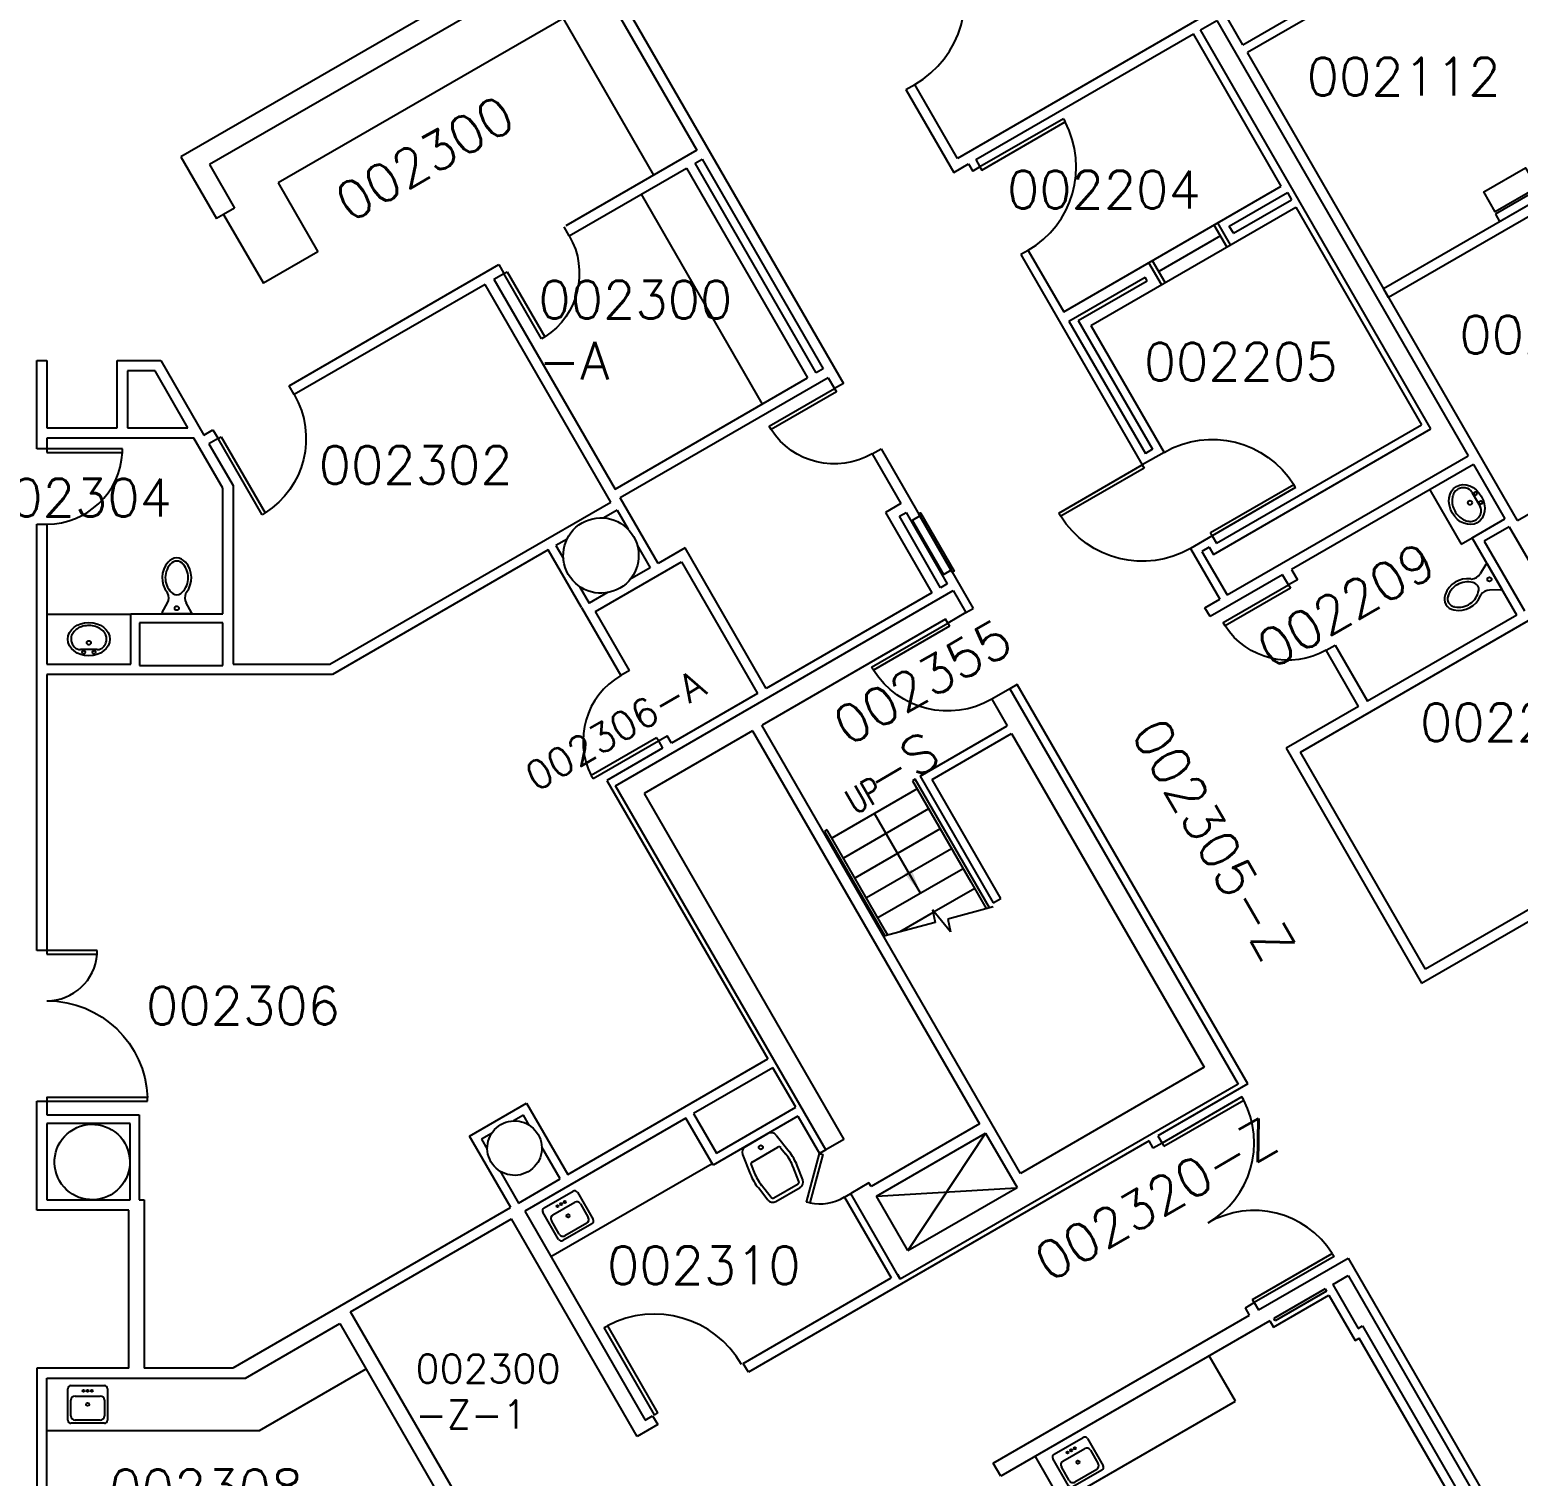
# Model space of a CAD drawing. Extents: x -1957 to 1822, y 4767 to 7331.
# Drawn here: x -1196 to -485, y 5733 to 6423 of the extents above; entities that cross this region are included whole.
import ezdxf

# ---------------------------------------------------------------- set-up
doc = ezdxf.new("R2010")
doc.units = 0
doc.header["$LTSCALE"] = 48
doc.header["$MEASUREMENT"] = 0
doc.layers.get('0').update_dxf_attribs({"linetype": 'CONTINUOUS'})
for name, color, linetype in [('ARDOOR', 7, 'CONTINUOUS'), ('ARROOMNO', 4, 'CONTINUOUS'), ('ARWALL', 7, 'CONTINUOUS'), ('ARWINDOW', 7, 'CONTINUOUS'), ('COL', 14, 'CONTINUOUS'), ('EXDOOR', 8, 'CONTINUOUS'), ('EXWALL', 8, 'CONTINUOUS'), ('FIRE', 1, 'CONTINUOUS'), ('MILL', 1, 'CONTINUOUS'), ('MILL-NRST', 1, 'CONTINUOUS'), ('MPFIXTURE', 3, 'CONTINUOUS'), ('TXT', 4, 'CONTINUOUS')]:
    doc.layers.add(name, color=color, linetype=linetype)
doc.styles.add('ROMANS', font='romans.shx', dxfattribs={"height": 18})
doc.styles.get("Standard").update_dxf_attribs({"font": 'simplex.shx', "width": 0.75, "height": 12})
doc.dimstyles.get("Standard").update_dxf_attribs({"dimtxt": 12, "dimasz": 12, "dimexe": 9, "dimexo": 3, "dimgap": 12, "dimtad": 1, "dimdec": 4, "dimzin": 0, "dimtxsty": 'STANDARD', "dimblk": 'OBLIQUE', "dimcen": 0, "dimdle": 3, "dimclrd": 256, "dimclre": 256, "dimclrt": 256, "dimazin": 3, "dimtfac": 1, "dimtdec": 4, "dimtix": 1, "dimtmove": 0, "dimatfit": 3, "dimtolj": 1, "dimtzin": 0})

# ---------------------------------------------------------------- blocks, each defined once
blk = doc.blocks.new('SNK-MILL')
at = {"color": 0}
for p, q in [((-9.5, -7.5), (-9.5, 7.5)), ((-8, 9), (8, 9)), ((9.5, 7.5), (9.5, -7.5)), ((-8, -5.5), (-8, 2)), ((-6, 4), (6, 4)), ((8, 2), (8, -5.5)), ((8, -9), (-8, -9)), ((6, -7.5), (-6, -7.5))]:
    blk.add_line(p, q, dxfattribs=at)
for centre, radius in [((-2, 6.5), 0.5), ((0, 0), 0.75), ((0, 6.5), 0.5), ((2, 6.5), 0.5)]:
    blk.add_circle(centre, radius, dxfattribs=at)
for centre, radius, start, end in [((-8, 7.5), 1.5, 90, 180), ((8, 7.5), 1.5, 0, 90), ((-6, 2), 2, 90, 180), ((6, 2), 2, 0, 90), ((-6, -5.5), 2, 180, 270), ((6, -5.5), 2, 270, 0), ((-8, -7.5), 1.5, 180, 270), ((8, -7.5), 1.5, 270, 0)]:
    blk.add_arc(centre, radius, start, end, dxfattribs=at)
blk = doc.blocks.new('3-10-DR')
at = {"color": 0}
for p, q in [((0, 46), (0, 0)), ((0, 46), (1.75, 46)), ((1.75, 0), (1.75, 46)), ((0, 0), (1.75, 0))]:
    blk.add_line(p, q, dxfattribs=at)
blk.add_arc((0, 0), 46, 0, 87.81974)
blk = doc.blocks.new('TLT-WALL')
for p, q in [((-7, 0), (7, 0)), ((-7, -0.75), (-7, 0)), ((-7, -0.75), (-4.5, -5.25)), ((7, -0.75), (4.5, -5.25)), ((7, -0.75), (7, 0))]:
    blk.add_line(p, q)
blk.add_circle((0, -2.75), 1)
for centre, radius, start, end in [((-9, -7.75), 5.15, 333.62223, 29.0546), ((9, -7.75), 5.15, 150.9454, 206.37777), ((4.17, -17.29), 11.17, 141.80297, 221.62671), ((4.17, -17.29), 9.67, 128.70115, 221.62671), ((-6.18, -9.15), 2, 321.80297, 333.62223), ((0, -12.09), 3, 51.29885, 128.70115), ((-4.17, -17.29), 9.67, 318.37329, 51.29885), ((-4.17, -17.29), 11.17, 318.37329, 38.19703), ((6.18, -9.15), 2, 206.37777, 218.19703), ((-5.67, -26.04), 2, 38.98795, 41.62671), ((0, -21.45), 5.3, 218.98795, 321.01205), ((-5.67, -26.04), 3.5, 38.98795, 41.62671), ((0, -21.45), 3.8, 218.98795, 321.01205), ((5.67, -26.04), 3.5, 138.37329, 141.01205), ((5.67, -26.04), 2, 138.37329, 141.01205)]:
    blk.add_arc(centre, radius, start, end)
blk = doc.blocks.new('SNK-OVL')
blk.add_line((-4.02, 3.25), (4.02, 3.25))
for centre, radius in [((-2.5, 4.5), 0.75), ((0, 0), 1), ((2.5, 4.5), 0.75)]:
    blk.add_circle(centre, radius)
for centre, start, end in [((-4.02, -0.75), 90, 137.92062), ((4.02, -0.75), 42.10121, 90)]:
    blk.add_arc(centre, 4, start, end)
blk.add_ellipse((0, -1.75), major_axis=(10, 0), ratio=0.8)
blk.add_open_spline([(-6.99, 1.93), (-7.38, 1.5), (-7.69, 1.05), (-8.28, -0.11), (-8.47, -0.82), (-8.53, -2.26), (-8.4, -2.98), (-7.83, -4.37), (-7.38, -5.05), (-6.18, -6.26), (-5.43, -6.8), (-3.72, -7.64), (-2.75, -7.95), (-0.74, -8.27), (0.31, -8.29), (2.35, -8.04), (3.33, -7.78), (5.1, -7), (5.89, -6.49), (7.17, -5.31), (7.66, -4.65), (8.32, -3.27), (8.49, -2.55), (8.5, -1.81), (8.5, -1.78), (8.5, -1.75), (8.5, -1.14), (8.39, -0.54), (7.91, 0.71), (7.52, 1.35), (6.99, 1.93)], degree=3, knots=[2.515773, 2.515773, 2.515773, 2.515773, 2.756182, 2.756182, 3.107509, 3.107509, 3.458835, 3.458835, 3.810162, 3.810162, 4.161488, 4.161488, 4.512815, 4.512815, 4.864141, 4.864141, 5.215468, 5.215468, 5.566794, 5.566794, 5.918121, 5.918121, 6.269447, 6.269447, 6.283185, 6.283185, 6.283185, 6.580082, 6.580082, 6.909232, 6.909232, 6.909232, 6.909232])
blk = doc.blocks.new('SNK-CL2')
at = {"ltscale": 0.25}
for p, q in [((-6.27, 0.43), (6.25, 0.43)), ((-9.24, -2.12), (-10.72, -12.05)), ((9.21, -2.12), (10.7, -12.05)), ((-8.16, -8.42), (-8.75, -12.39)), ((-7.17, -7.57), (7.15, -7.57)), ((8.13, -8.42), (8.73, -12.39)), ((-9.64, -27.01), (-10.72, -19.76)), ((-7.66, -26.72), (-8.75, -19.41)), ((7.63, -26.72), (8.73, -19.41)), ((9.61, -27.01), (10.7, -19.76)), ((-6.66, -27.57), (6.66, -27.57)), ((-6.66, -29.57), (6.66, -29.57))]:
    blk.add_line(p, q, dxfattribs=at)
blk.add_circle((-0.01, -3.57), 1, dxfattribs=at)
for centre, radius, start, end in [((-6.27, -2.57), 3, 90, 171.47258), ((6.25, -2.57), 3, 8.52742, 90), ((14.99, -15.9), 26, 171.47258, 188.52742), ((14.99, -15.9), 24, 171.47258, 188.52742), ((-7.17, -8.57), 1, 90, 171.47258), ((7.15, -8.57), 1, 8.52742, 90), ((-15.01, -15.9), 24, 351.47258, 8.52742), ((-15.01, -15.9), 26, 351.47258, 8.52742), ((-6.67, -26.57), 3, 188.52742, 270), ((-6.67, -26.57), 1, 188.52742, 270), ((6.65, -26.57), 1, 270, 351.47258), ((6.65, -26.57), 3, 270, 351.47258)]:
    blk.add_arc(centre, radius, start, end, dxfattribs=at)
blk = doc.blocks.new('FHC')
for points in [[(-16, 0), (-16, 1), (16, 1), (16, 0)], [(-15, -4), (-15, 0), (15, 0), (15, -4)]]:
    blk.add_lwpolyline(points, close=True)
blk = doc.blocks.new('4-00-DR')
at = {"color": 0}
blk.add_lwpolyline([(0, 48), (1.75, 48), (1.75, 0), (0, 0)], close=True, dxfattribs=at)
blk.add_arc((-0.06, -0.02), 48.06, 0.02741, 87.84514, dxfattribs=at)
blk = doc.blocks.new('HS-2-00-DR')
blk.add_line((-20.01, 17.1), (-18.77, 18.34))
blk.add_lwpolyline([(-18.77, 18.34), (-1.8, 1.37), (-3.04, 0.13), (-20.01, 17.1)], close=True)
blk.add_arc((-2.24, 1.63), 23.56, 138.9618, 180.62915)
blk = doc.blocks.new('7-04-DRS')
at = {"color": 0}
for p, q in [((0, 44), (0, 0)), ((1.75, 44), (0, 44)), ((1.75, 0), (1.75, 44)), ((86.25, 0), (86.25, 44)), ((86.25, 44), (88, 44)), ((88, 44), (88, 0)), ((0, 0), (1.75, 0)), ((88, 0), (86.25, 0))]:
    blk.add_line(p, q, dxfattribs=at)
for centre, start, end in [((-0.06, -0.03), 0.03267, 87.6426), ((88.06, -0.03), 92.3574, 179.96733)]:
    blk.add_arc(centre, 44.06, start, end, dxfattribs=at)
blk = doc.blocks.new('2-00-DR')
at = {"color": 0}
for p, q in [((0, 24), (0, 0)), ((1.75, 24), (0, 24)), ((1.75, 0), (1.75, 24)), ((0, 0), (1.75, 0))]:
    blk.add_line(p, q, dxfattribs=at)
blk.add_arc((-0.12, -0.05), 24.12, 0.11152, 85.55465, dxfattribs=at)
blk = doc.blocks.new('3-00-DR')
at = {"color": 0}
for p, q in [((0, 36), (0, 0)), ((1.75, 36), (0, 36)), ((1.75, 0), (1.75, 36)), ((0, 0), (1.75, 0))]:
    blk.add_line(p, q, dxfattribs=at)
blk.add_arc((-0.08, -0.03), 36.08, 0.04901, 87.09698, dxfattribs=at)
blk = doc.blocks.new('3-06-DR')
at = {"color": 0}
for p, q in [((0, 42), (0, 0)), ((1.75, 42), (0, 42)), ((1.75, 0), (1.75, 42)), ((0, 0), (1.75, 0))]:
    blk.add_line(p, q, dxfattribs=at)
blk.add_arc((-0.07, -0.03), 42.07, 0.03589, 87.52636, dxfattribs=at)

msp = doc.modelspace()

# ---------------------------------------------------------------- linework, layer by layer
at = {"layer": 'ARWALL'}
for p, q in [((-932.81, 6471.8), (-807.4, 6254.58)), ((-934.59, 6465.14), (-877.32, 6365.93)), ((-616.6, 6416.24), (-634.35, 6446.98)), ((-559.56, 6444.26), (-614.47, 6412.56)), ((-631.43, 6432.17), (-752.93, 6362.02)), ((-636.78, 6423.45), (-628.99, 6427.95)), ((-628.99, 6427.95), (-508.99, 6220.11)), ((-616.6, 6416.24), (-588.72, 6432.34)), ((-744.17, 6361.45), (-640.25, 6421.45)), ((-598.25, 6348.71), (-640.25, 6421.45)), ((-526.78, 6232.93), (-636.78, 6423.45)), ((-485.47, 6189.13), (-614.47, 6412.56)), ((-777.53, 6394.88), (-773.3, 6397.31)), ((-752.93, 6362.02), (-773.3, 6397.31)), ((-777.53, 6394.88), (-754.71, 6355.36)), ((-877.32, 6365.93), (-939.87, 6329.81)), ((-549.44, 6299.93), (-431.66, 6367.93)), ((-429.22, 6363.71), (-547.01, 6295.7)), ((-938.3, 6325.09), (-882.35, 6357.39)), ((-882.35, 6357.39), (-824.53, 6257.24)), ((-878.13, 6359.83), (-874.88, 6361.71)), ((-820.31, 6259.68), (-878.13, 6359.83)), ((-874.88, 6361.71), (-817.06, 6261.56)), ((-754.71, 6355.36), (-747.64, 6359.45)), ((-747.64, 6359.45), (-745.64, 6355.99)), ((-742.17, 6357.99), (-745.64, 6355.99)), ((-744.17, 6361.45), (-742.17, 6357.99)), ((-702.17, 6288.71), (-598.25, 6348.71)), ((-623.09, 6329.74), (-595.38, 6345.74)), ((-621.09, 6326.28), (-593.38, 6342.28)), ((-595.38, 6345.74), (-593.38, 6342.28)), ((-689.24, 6282.31), (-591.38, 6338.81)), ((-591.38, 6338.81), (-531.38, 6234.89)), ((-938.3, 6325.09), (-940.74, 6329.31)), ((-622.56, 6320.81), (-628.56, 6331.21)), ((-621.09, 6326.28), (-623.09, 6329.74)), ((-719.17, 6318.15), (-722.64, 6316.15)), ((-722.64, 6316.15), (-664.64, 6215.69)), ((-719.17, 6318.15), (-702.17, 6288.71)), ((-655.47, 6301.81), (-661.47, 6312.21)), ((-1072.08, 6253.48), (-971.91, 6311.31)), ((-974.24, 6304.34), (-969.48, 6307.09)), ((-971.91, 6311.31), (-969.48, 6307.09)), ((-699.67, 6284.38), (-663.3, 6305.38)), ((-662.3, 6303.64), (-663.3, 6305.38)), ((-978.46, 6301.9), (-1069.65, 6249.26)), ((-918.46, 6197.98), (-978.46, 6301.9)), ((-974.24, 6304.34), (-916.42, 6204.19)), ((-695.21, 6284.64), (-662.3, 6303.64)), ((-547.01, 6295.7), (-549.44, 6299.93)), ((-699.67, 6284.38), (-663.17, 6221.16)), ((-695.21, 6284.64), (-659.71, 6223.16)), ((-689.24, 6282.31), (-654.24, 6221.69)), ((-1192.6, 6265.52), (-1187.72, 6265.52)), ((-1192.6, 6223.41), (-1192.6, 6265.52)), ((-1187.72, 6265.52), (-1187.72, 6233.39)), ((-1154.12, 6265.52), (-1133.3, 6265.52)), ((-1154.12, 6233.39), (-1154.12, 6265.52)), ((-1133.3, 6265.52), (-1112.79, 6229.98)), ((-1136.12, 6260.64), (-1149.25, 6260.64)), ((-1149.25, 6260.64), (-1149.25, 6233.39)), ((-1120.39, 6233.39), (-1136.12, 6260.64)), ((-916.42, 6204.19), (-824.53, 6257.24)), ((-814.62, 6257.34), (-913.98, 6199.97)), ((-817.06, 6261.56), (-820.31, 6259.68)), ((-814.62, 6257.34), (-811.62, 6252.14)), ((-1069.65, 6249.26), (-1072.08, 6253.48)), ((-822.09, 6253.02), (-822.09, 6253.02)), ((-807.4, 6254.58), (-811.62, 6252.14)), ((-629.24, 6178.39), (-531.38, 6234.89)), ((-1187.72, 6233.39), (-1154.12, 6233.39)), ((-1117.57, 6228.52), (-1187.72, 6228.52)), ((-1187.72, 6228.52), (-1187.72, 6223.41)), ((-1149.25, 6233.39), (-1120.39, 6233.39)), ((-1103.72, 6204.53), (-1117.57, 6228.52)), ((-1112.79, 6229.98), (-1108.46, 6232.48)), ((-1106.02, 6228.26), (-1110.35, 6225.76)), ((-1108.46, 6232.48), (-1106.02, 6228.26)), ((-630.71, 6172.93), (-526.78, 6232.93)), ((-1187.72, 6223.41), (-1192.6, 6223.41)), ((-1110.35, 6225.76), (-1098.85, 6205.84)), ((-793.62, 6220.96), (-789.39, 6223.4)), ((-793.62, 6220.96), (-779.92, 6197.24)), ((-789.4, 6223.4), (-745.41, 6147.22)), ((-654.24, 6221.69), (-664.64, 6215.69)), ((-659.71, 6223.16), (-663.17, 6221.16)), ((-624.17, 6153.61), (-508.99, 6220.11)), ((-485.47, 6189.13), (-430.56, 6220.83)), ((-506.55, 6215.88), (-593.41, 6165.73)), ((-506.55, 6215.88), (-491.55, 6189.9)), ((-1098.85, 6205.84), (-1098.85, 6120.52)), ((-1103.72, 6144.53), (-1103.72, 6204.53)), ((-895.91, 6168.67), (-913.98, 6199.97)), ((-589.13, 6078.57), (-379.36, 6199.68)), ((-1052.63, 6120.52), (-918.46, 6197.98)), ((-915.48, 6194.07), (-921.84, 6190.4)), ((-915.48, 6194.07), (-910.24, 6184.99)), ((-779.92, 6197.24), (-787.32, 6192.97)), ((-787.32, 6192.97), (-765.2, 6154.64)), ((-780.66, 6191.18), (-777.48, 6193.02)), ((-760.97, 6157.08), (-780.66, 6191.18)), ((-777.48, 6193.02), (-757.8, 6158.92)), ((-1192.6, 5983.88), (-1192.6, 6187.41)), ((-1192.6, 6187.41), (-1187.72, 6187.41)), ((-1187.72, 6187.41), (-1187.72, 6120.52)), ((-507.14, 6180.9), (-491.55, 6189.9)), ((-489.43, 6186.22), (-501.34, 6179.35)), ((-489.43, 6186.22), (-470.24, 6152.99)), ((-939.35, 6180.29), (-944.67, 6177.22)), ((-944.67, 6177.22), (-941.09, 6171.03)), ((-905.83, 6177.36), (-899.59, 6166.54)), ((-631.24, 6181.85), (-641.64, 6175.85)), ((-631.24, 6181.85), (-629.24, 6178.39)), ((-485.83, 6143.99), (-507.14, 6180.9)), ((-501.34, 6179.35), (-482.15, 6146.11)), ((-948.35, 6175.09), (-1051.33, 6115.64)), ((-932.46, 6147.57), (-948.35, 6175.09)), ((-882.99, 6176.13), (-895.91, 6168.67)), ((-844.24, 6109.01), (-882.99, 6176.13)), ((-641.64, 6175.85), (-627.64, 6151.61)), ((-632.71, 6176.39), (-636.17, 6174.39)), ((-636.17, 6174.39), (-624.17, 6153.61)), ((-632.71, 6176.39), (-630.71, 6172.93)), ((-925.8, 6145.78), (-884.77, 6169.47)), ((-899.59, 6166.54), (-909.32, 6160.92)), ((-884.77, 6169.47), (-848.46, 6106.57)), ((-597.64, 6163.3), (-632.29, 6143.29)), ((-594.82, 6158.42), (-597.64, 6163.3)), ((-593.41, 6165.73), (-590.6, 6160.86)), ((-933.35, 6157.62), (-928.78, 6149.69)), ((-757.8, 6158.92), (-760.97, 6157.08)), ((-590.6, 6160.86), (-594.82, 6158.42)), ((-920.08, 6154.71), (-928.78, 6149.69)), ((-765.2, 6154.64), (-844.24, 6109.01)), ((-634.72, 6147.51), (-627.64, 6151.61)), ((-1147.72, 6120.52), (-1147.72, 6144.53)), ((-1147.72, 6144.53), (-1103.72, 6144.53)), ((-932.46, 6147.57), (-913.71, 6115.09)), ((-909.49, 6117.53), (-925.8, 6145.78)), ((-748.88, 6145.22), (-745.41, 6147.22)), ((-632.29, 6143.29), (-634.72, 6147.51)), ((-485.83, 6143.99), (-557.1, 6102.84)), ((-1143.47, 6140.28), (-1143.47, 6119.89)), ((-1103.72, 6140.28), (-1143.47, 6140.28)), ((-1103.72, 6119.89), (-1103.72, 6140.28)), ((-576.82, 6127.24), (-572.6, 6129.68)), ((-561.32, 6100.4), (-576.82, 6127.24)), ((-572.6, 6129.68), (-557.1, 6102.84)), ((-1187.72, 6120.52), (-1147.72, 6120.52)), ((-1098.85, 6120.52), (-1052.63, 6120.52)), ((-1051.33, 6115.64), (-1187.72, 6115.64)), ((-1187.72, 6115.64), (-1187.72, 5983.88)), ((-1143.47, 6119.89), (-1103.72, 6119.89)), ((-909.49, 6117.53), (-913.71, 6115.09)), ((-848.46, 6106.57), (-889.49, 6082.89)), ((-724.41, 6110.85), (-727.87, 6108.85)), ((-614.32, 5920.17), (-724.41, 6110.85)), ((-561.32, 6100.4), (-595.96, 6080.4)), ((-895.71, 6083.91), (-891.49, 6086.35)), ((-889.49, 6082.89), (-891.49, 6086.35)), ((-893.71, 6080.45), (-920.28, 6065.11)), ((-895.71, 6083.91), (-893.71, 6080.45)), ((-595.96, 6080.4), (-531.24, 5968.3)), ((-529.35, 5975.02), (-589.13, 6078.57)), ((-360.28, 6072.64), (-529.35, 5975.02)), ((-920.28, 6065.11), (-843.47, 5932.07)), ((-531.24, 5968.3), (-357.84, 6068.41)), ((-1187.72, 5983.88), (-1192.6, 5983.88)), ((-938.98, 5876.92), (-843.47, 5932.07)), ((-841.03, 5927.84), (-878.92, 5905.97)), ((-830.15, 5909.01), (-841.03, 5927.84)), ((-614.32, 5920.17), (-657.19, 5895.42)), ((-1192.6, 5859.92), (-1192.6, 5911.88)), ((-1192.6, 5911.88), (-1187.72, 5911.88)), ((-1187.72, 5911.88), (-1187.72, 5905.49)), ((-985.94, 5895.27), (-958.66, 5911.02)), ((-958.66, 5911.02), (-938.98, 5876.92)), ((-868.04, 5887.13), (-830.15, 5909.01)), ((-1187.72, 5905.49), (-1143.72, 5905.49)), ((-1147.97, 5901.24), (-1187.72, 5901.24)), ((-1187.72, 5901.24), (-1187.72, 5864.8)), ((-1147.97, 5864.8), (-1147.97, 5901.24)), ((-1143.72, 5905.49), (-1143.72, 5864.8)), ((-960.22, 5905.22), (-964.93, 5902.5)), ((-957.5, 5900.51), (-960.22, 5905.22)), ((-882.6, 5903.84), (-959.57, 5859.41)), ((-869.6, 5881.33), (-882.6, 5903.84)), ((-878.92, 5905.97), (-868.04, 5887.13)), ((-829.11, 5904.7), (-869.6, 5881.33)), ((-829.11, 5904.7), (-818.87, 5886.96)), ((-966.26, 5861.17), (-985.94, 5895.27)), ((-975.43, 5896.44), (-980.14, 5893.72)), ((-980.14, 5893.72), (-977.42, 5889.01)), ((-661.41, 5892.98), (-852.73, 5782.52)), ((-659.41, 5889.52), (-661.41, 5892.98)), ((-657.19, 5895.42), (-655.19, 5891.95)), ((-942.66, 5874.8), (-951.44, 5890.01)), ((-815.84, 5888.71), (-818.87, 5886.96)), ((-655.19, 5891.95), (-659.41, 5889.52)), ((-971.36, 5878.51), (-962.57, 5863.3)), ((-962.57, 5863.3), (-942.66, 5874.8)), ((-1187.72, 5864.8), (-1147.97, 5864.8)), ((-1143.72, 5864.8), (-1141.37, 5864.8)), ((-1141.37, 5864.8), (-1141.37, 5784.52)), ((-806.87, 5866.18), (-803.84, 5867.93)), ((-806.87, 5866.18), (-784.55, 5827.52)), ((-1148.62, 5859.92), (-1192.6, 5859.92)), ((-1148.62, 5784.52), (-1148.62, 5859.92)), ((-966.52, 5861.02), (-1099.03, 5784.52)), ((-959.57, 5859.41), (-902, 5759.7)), ((-1042.7, 5811.41), (-965.84, 5855.78)), ((-905.84, 5751.86), (-965.84, 5855.78)), ((-609.19, 5812.28), (-566.32, 5837.03)), ((-566.32, 5837.03), (-342.6, 5449.54)), ((-781.52, 5829.27), (-780.2, 5826.99)), ((-855.17, 5786.74), (-784.55, 5827.52)), ((-577.31, 5822.32), (-601.77, 5808.19)), ((-577.31, 5822.32), (-576.68, 5821.23)), ((-573.63, 5824.44), (-566.37, 5828.63)), ((-573.63, 5824.44), (-561.5, 5803.44)), ((-566.37, 5828.63), (-462.9, 5649.4)), ((-615.41, 5813.31), (-611.19, 5815.74)), ((-611.19, 5815.74), (-609.19, 5812.28)), ((-601.97, 5804.03), (-575.56, 5819.28)), ((-576.68, 5821.23), (-601.15, 5807.11)), ((-575.56, 5819.28), (-563.06, 5797.63)), ((-982.7, 5707.48), (-1042.7, 5811.41)), ((-735.85, 5739.15), (-613.41, 5809.84)), ((-613.41, 5809.84), (-615.41, 5813.31)), ((-601.15, 5807.11), (-601.77, 5808.19)), ((-1092.97, 5779.64), (-1047.8, 5805.72)), ((-1047.8, 5805.72), (-991.42, 5708.08)), ((-603.72, 5807.07), (-732.23, 5732.87)), ((-603.72, 5807.07), (-601.97, 5804.03)), ((-561.5, 5803.44), (-559.45, 5804.63)), ((-559.45, 5804.63), (-468.09, 5646.4)), ((-563.06, 5797.63), (-561, 5798.82)), ((-471.77, 5644.28), (-561, 5798.82)), ((-852.73, 5782.52), (-855.17, 5786.74)), ((-1192.6, 5784.52), (-1192.6, 5723.19)), ((-1148.62, 5784.52), (-1192.6, 5784.52)), ((-1187.72, 5723.19), (-1187.72, 5779.64)), ((-1187.72, 5779.64), (-1092.97, 5779.64)), ((-1099.03, 5784.52), (-1141.37, 5784.52)), ((-902, 5759.7), (-898.47, 5761.74)), ((-898.47, 5761.74), (-896.03, 5757.52)), ((-896.03, 5757.52), (-905.84, 5751.86)), ((-732.23, 5732.87), (-735.85, 5739.15))]:
    msp.add_line(p, q, dxfattribs=at)
at = {"layer": 'ARWINDOW'}
for p, q in [((-624.29, 6319.81), (-630.29, 6330.21)), ((-627.29, 6325.01), (-656.74, 6308.01)), ((-653.74, 6302.81), (-659.74, 6313.21))]:
    msp.add_line(p, q, dxfattribs=at)
at = {"layer": 'COL', "extrusion": (0, 0, -1)}
for centre, radius in [((923.15, 6172.45), 18), ((1166.12, 5882.88), 18), ((964.43, 5889.51), 13)]:
    msp.add_arc(centre, radius, 330, 329.99999, dxfattribs=at)
at = {"layer": 'EXWALL'}
for p, q in [((-916.2, 6062.55), (-754.91, 6155.67)), ((-754.91, 6155.67), (-748.88, 6145.22)), ((-758.57, 6142.02), (-846.25, 6091.39)), ((-757.53, 6140.22), (-758.57, 6142.02)), ((-748.88, 6145.22), (-757.53, 6140.22)), ((-727.87, 6108.85), (-736.53, 6103.85)), ((-727.87, 6108.85), (-618.91, 5920.12)), ((-736.53, 6103.85), (-729.19, 6091.14)), ((-850.8, 6088.77), (-902.54, 6058.89)), ((-850.8, 6088.77), (-742.42, 5901.06)), ((-722.76, 5877.48), (-846.26, 6091.39)), ((-770.77, 6067.14), (-729.19, 6091.14)), ((-764.96, 6065.58), (-727.07, 6087.46)), ((-727.07, 6087.46), (-635.07, 5928.11)), ((-773.14, 6065.7), (-774.44, 6064.95)), ((-774.44, 6064.95), (-746.57, 6016.67)), ((-774.44, 6064.95), (-774.44, 6064.95)), ((-737.63, 6004.2), (-773.14, 6065.7)), ((-770.77, 6067.14), (-735.81, 6006.59)), ((-732.13, 6008.71), (-764.96, 6065.58)), ((-815.84, 5888.71), (-916.2, 6062.55)), ((-815.84, 5888.71), (-916.2, 6062.55)), ((-902.54, 6058.89), (-807.18, 5893.71)), ((-772.18, 6061.03), (-812.88, 6037.53)), ((-766.68, 6051.51), (-807.38, 6028.01)), ((-761.18, 6041.98), (-801.88, 6018.48)), ((-815.14, 6041.45), (-816.44, 6040.7)), ((-816.44, 6040.7), (-787.63, 5990.81)), ((-814.77, 6040.8), (-815.14, 6041.45)), ((-787.27, 5993.17), (-814.77, 6040.8)), ((-755.68, 6032.45), (-796.38, 6008.95)), ((-750.18, 6022.93), (-790.88, 5999.43)), ((-746.57, 6016.67), (-739.18, 6003.88)), ((-744.68, 6013.4), (-763.96, 6002.27)), ((-735.81, 6006.59), (-732.13, 6008.71)), ((-764.52, 6001.95), (-780.5, 5992.72)), ((-756.23, 5992.84), (-764.81, 6003.31)), ((-764.81, 6003.31), (-763.52, 5997.27)), ((-735.78, 6004.7), (-757.52, 5998.88)), ((-739.18, 6003.88), (-739.45, 6003.72)), ((-763.52, 5997.27), (-788.11, 5990.68)), ((-786.13, 5991.21), (-787.27, 5993.17)), ((-757.52, 5998.88), (-756.23, 5992.84)), ((-756.46, 5993.9), (-756.9, 5993.65)), ((-635.07, 5928.11), (-722.76, 5877.48)), ((-618.91, 5920.12), (-780.2, 5826.99)), ((-742.42, 5901.06), (-794.17, 5871.18)), ((-807.18, 5893.71), (-815.84, 5888.71)), ((-791.54, 5866.63), (-739.47, 5896.7)), ((-739.47, 5896.7), (-776.54, 5840.65)), ((-739.47, 5896.7), (-724.47, 5870.72)), ((-795.18, 5872.93), (-803.84, 5867.93)), ((-794.17, 5871.18), (-795.18, 5872.93)), ((-780.2, 5826.99), (-803.84, 5867.93)), ((-791.54, 5866.63), (-724.65, 5870.62)), ((-776.54, 5840.65), (-791.54, 5866.63)), ((-776.54, 5840.65), (-724.47, 5870.72)), ((-724.65, 5870.62), (-724.65, 5870.62))]:
    msp.add_line(p, q, dxfattribs=at)
at = {"layer": 'MILL'}
for p, q in [((-904, 6344.89), (-846.18, 6244.74)), ((-475.23, 6347.39), (-496.01, 6335.39)), ((-527.34, 6203.88), (-512.34, 6177.9)), ((-512.34, 6177.9), (-507.14, 6180.9)), ((-1187.72, 6144.52), (-1147.72, 6144.52)), ((-947.07, 5837.76), (-870.1, 5882.19)), ((-620.21, 5768.68), (-632.71, 5790.33)), ((-1086.27, 5754.64), (-1035.3, 5784.07)), ((-703.34, 5720.68), (-620.21, 5768.68)), ((-1187.72, 5754.64), (-1086.27, 5754.64)), ((-715.84, 5742.33), (-703.34, 5720.68))]:
    msp.add_line(p, q, dxfattribs=at)
at = {"layer": 'MILL', "flags": 128}
for points in [[(-496.01, 6335.39), (-494.01, 6331.93), (-431.66, 6367.93), (-433.66, 6371.39), (-433.66, 6371.39)], [(-476.16, 6348.01), (-496.08, 6336.51), (-501.58, 6346.04), (-481.66, 6357.54), (-476.16, 6348.01)]]:
    msp.add_lwpolyline(points, dxfattribs=at)
at = {"layer": 'MILL-NRST'}
for p, q in [((-977.47, 6447.25), (-1123.81, 6362.75)), ((-972.47, 6438.58), (-1110.15, 6359.09)), ((-941.26, 6428.89), (-1077.37, 6350.31)), ((-941.26, 6428.89), (-898.01, 6353.98)), ((-1123.81, 6362.75), (-1106.81, 6333.31)), ((-1110.15, 6359.09), (-1098.15, 6338.31)), ((-1077.37, 6350.31), (-1058.37, 6317.4)), ((-1103.35, 6335.31), (-1106.81, 6333.31)), ((-1098.15, 6338.31), (-1103.35, 6335.31)), ((-1103.35, 6335.31), (-1084.35, 6302.4)), ((-1058.37, 6317.4), (-1084.35, 6302.4))]:
    msp.add_line(p, q, dxfattribs=at)

# ---------------------------------------------------------------- block references
at = {"layer": 'ARDOOR'}
for name, p, rotation in [('4-00-DR', (-797.3, 6438.88), 300.0000000000106), ('3-10-DR', (-742.17, 6357.99), 299.9999999999965), ('3-00-DR', (-1187.72, 6223.41), 270), ('3-00-DR', (-895.71, 6083.91), 120.0000000000003), ('2-00-DR', (-1187.72, 5983.88), 269.9999999999942), ('7-04-DRS', (-655.19, 5891.95), 299.9999999999976), ('4-00-DR', (-897.61, 5762.24), 29.99999999999933)]:
    msp.add_blockref(name, p, dxfattribs=dict(at, rotation=rotation))
at = {"layer": 'ARDOOR', "xscale": -1}
for name, p, rotation in [('3-00-DR', (-969.48, 6307.09), 209.9999999999976), ('3-06-DR', (-1106.02, 6228.26), 210.0000000000154), ('3-00-DR', (-811.62, 6252.14), 120.0000000000044), ('3-10-DR', (-631.24, 6181.85), 299.999999999998), ('3-10-DR', (-664.64, 6215.69), 119.9999999999979), ('3-00-DR', (-594.82, 6158.42), 119.9999999999962), ('4-00-DR', (-1187.72, 5911.88), 269.9999999999941)]:
    msp.add_blockref(name, p, dxfattribs=dict(at, rotation=rotation))
at = {"layer": 'EXDOOR', "xscale": -1, "rotation": 119.9999999999893}
msp.add_blockref('3-06-DR', (-757.53, 6140.22), dxfattribs=at)
at = {"layer": 'EXDOOR', "rotation": 119.9999999999995}
msp.add_blockref('HS-2-00-DR', (-818.58, 5889.21), dxfattribs=at)
at = {"layer": 'FIRE', "rotation": 299.9999999999979}
msp.add_blockref('FHC', (-763.42, 6178.4), dxfattribs=at)
at = {"layer": 'MPFIXTURE'}
for name, p, rotation in [('SNK-OVL', (-508.15, 6197.64), 299.9999999999947), ('TLT-WALL', (-1125.72, 6144.53), 180), ('TLT-WALL', (-496.48, 6162.45), 299.9999999999968), ('SNK-OVL', (-1167.72, 6130.77), 180), ('SNK-CL2', (-848.59, 5892.96), 29.99999999999722), ('SNK-MILL', (-938.89, 5857.18), 29.99999999999722), ('SNK-MILL', (-695.36, 5739.59), 29.99999999999722)]:
    msp.add_blockref(name, p, dxfattribs=dict(at, rotation=rotation))
msp.add_blockref('SNK-MILL', (-1168.28, 5767.15), dxfattribs=at)

# ---------------------------------------------------------------- texts
at = {"layer": 'ARROOMNO', "style": 'ROMANS'}
for s, height, p in [('002112', 18, (-586.1, 6392.08)), ('002204', 18, (-729.3, 6338.18)), ('002300', 18, (-953.04, 6285.6)), ('002113', 18, (-513.18, 6268.87)), ('-A', 18, (-953.04, 6256.46)), ('002205', 18, (-663.91, 6255.97)), ('002302', 18, (-1057.91, 6206.66)), ('002304', 18, (-1220.64, 6191.07)), ('002210-EC', 18, (-532.03, 6083.78)), ('002306', 18, (-1140.37, 5948.48)), ('002310', 18, (-920.31, 5824.55)), ('002300', 13.5, (-1011.77, 5777.47)), ('-Z-1', 13.5, (-1011.77, 5755.61)), ('002308', 18, (-1157.9, 5718.02))]:
    msp.add_text(s, height=height, dxfattribs=at).set_placement(p)
for s, height, rotation, p in [('002300', 18, 30, (-1042.9, 6331.15)), ('002209', 18, 30, (-602.86, 6117.87)), ('002355', 18, 30, (-805.16, 6081.16)), ('002306-A', 13.5, 30, (-954.14, 6059.49)), ('002305-Z', 18, 300, (-670.36, 6087.63)), ('-S', 18, 30, (-790.59, 6055.92)), ('002320-Z', 18, 30, (-709.05, 5825.28))]:
    msp.add_text(s, height=height, rotation=rotation, dxfattribs=at).set_placement(p)
at = {"layer": 'TXT', "insert": (-797.53, 6057.94), "char_height": 12, "attachment_point": 5, "rotation": 30}
msp.add_mtext_dynamic_manual_height_columns('UP', width=21.7138, gutter_width=60, heights=[0], dxfattribs=at)

# ---------------------------------------------------------------- leaders
at = {"layer": 'TXT'}
msp.add_leader([(-770.53, 6011.18), (-792.53, 6049.28)], dimstyle='STANDARD', override={"dimgap": 12, "dimtad": 0, "dimdec": 1, "dimtdec": 1}, dxfattribs=at)

doc.saveas('drawing.dxf')
